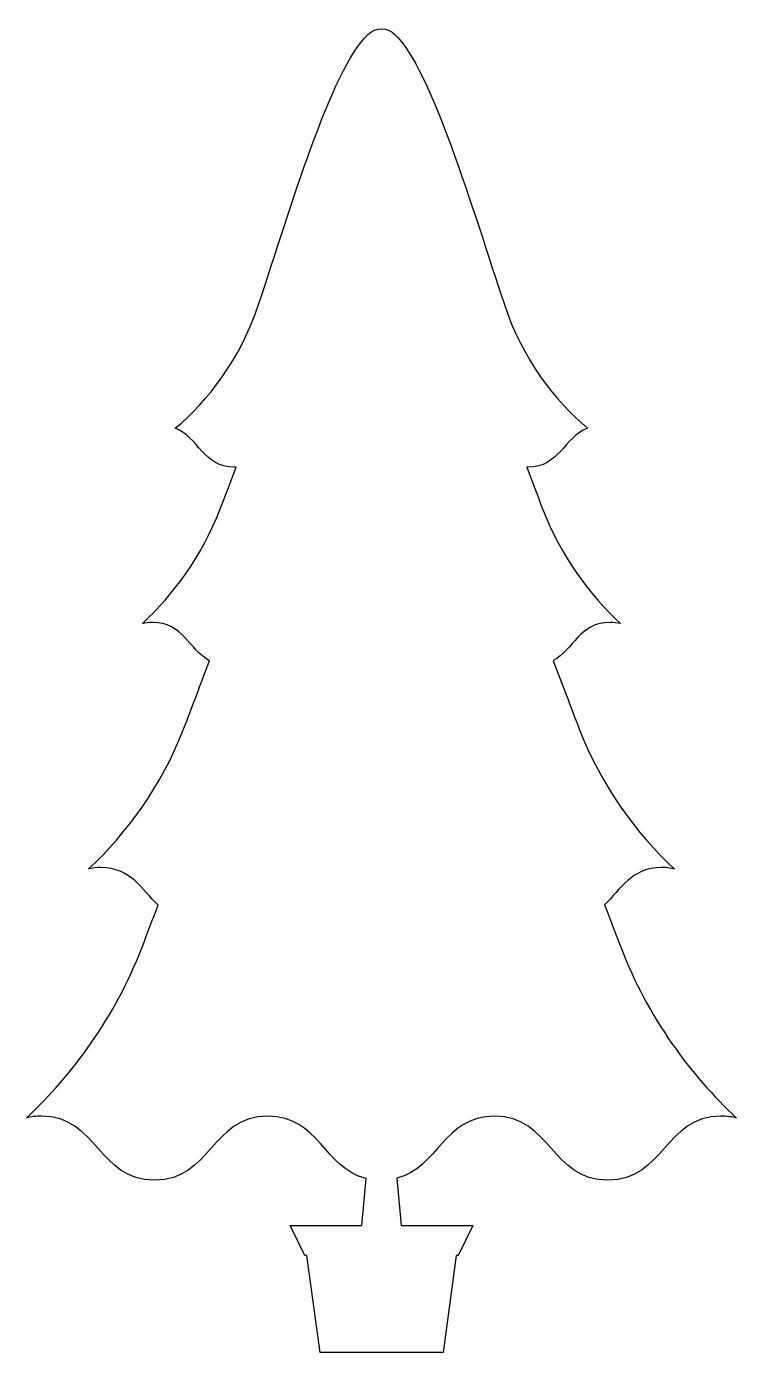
# Model space of a CAD drawing. Header units: centimetres. Extents: x -4.9 to 4.9, y -9.1 to 9.1.
import ezdxf

# ---------------------------------------------------------------- set-up
doc = ezdxf.new("R2010")
doc.units = ezdxf.units.CM
doc.header["$MEASUREMENT"] = 0
doc.layers.add('Camada 1', color=7, linetype='Continuous')

msp = doc.modelspace()

# ---------------------------------------------------------------- linework, layer by layer
at = {"layer": 'Camada 1'}
msp.add_open_spline([(-0.18609, 8.98599), (-0.18609, 8.98599), (-0.18609, 8.98599), (-0.18609, 8.98599), (-0.18609, 8.98599), (-0.68337, 8.52905), (-1.25884, 6.56635), (-1.68059, 5.30106), (-1.68059, 5.30106), (-1.93769, 4.52969), (-2.38184, 3.96658), (-2.82534, 3.59389), (-2.82534, 3.59389), (-2.50628, 3.47123), (-2.44225, 3.06078), (-2.01452, 3.06078), (-2.01452, 3.06078), (-2.00685, 3.06078), (-1.99962, 3.06134), (-1.99219, 3.06155), (-1.99219, 3.06155), (-2.06699, 2.86287), (-2.13927, 2.67161), (-2.20838, 2.4927), (-2.20838, 2.4927), (-2.46074, 1.83923), (-2.85037, 1.31769), (-3.27423, 0.91933), (-3.27423, 0.91933), (-3.23277, 0.92915), (-3.18753, 0.93468), (-3.13733, 0.93468), (-3.13733, 0.93468), (-2.72204, 0.93468), (-2.63671, 0.56223), (-2.35673, 0.40948), (-2.35673, 0.40948), (-2.47884, 0.08489), (-2.59607, -0.22721), (-2.70669, -0.51362), (-2.70669, -0.51362), (-3.01601, -1.31451), (-3.49353, -1.95377), (-4.01307, -2.44201), (-4.01307, -2.44201), (-3.96224, -2.42997), (-3.90673, -2.4232), (-3.84527, -2.4232), (-3.84527, -2.4232), (-3.43167, -2.4232), (-3.28517, -2.72472), (-3.06073, -2.93819), (-3.06073, -2.93819), (-3.13606, -3.13755), (-3.20948, -3.33067), (-3.28063, -3.51488), (-3.28063, -3.51488), (-3.6556, -4.48556), (-4.23433, -5.26034), (-4.86401, -5.85213), (-4.86401, -5.85213), (-4.80247, -5.83755), (-4.73521, -5.82935), (-4.66068, -5.82935), (-4.66068, -5.82935), (-3.88476, -5.82935), (-3.88476, -6.70512), (-3.10879, -6.70512), (-3.10879, -6.70512), (-2.33285, -6.70512), (-2.33285, -5.82935), (-1.5569, -5.82935), (-1.5569, -5.82935), (-0.85663, -5.82935), (-0.78807, -6.54222), (-0.21112, -6.68149), (-0.21112, -6.68149), (-0.21112, -6.68149), (-0.27139, -7.32451), (-0.27139, -7.32451), (-0.27139, -7.32451), (-0.27139, -7.32451), (-1.2493, -7.32451), (-1.2493, -7.32451), (-1.2493, -7.32451), (-1.2493, -7.32451), (-1.04835, -7.7361), (-1.04835, -7.7361), (-1.04835, -7.7361), (-1.04835, -7.7361), (-1.02374, -7.7361), (-1.02374, -7.7361), (-1.02374, -7.7361), (-1.02374, -7.7361), (-0.84258, -9.0659), (-0.84258, -9.0659), (-0.84258, -9.0659), (-0.84258, -9.0659), (0.84388, -9.0659), (0.84388, -9.0659), (0.84388, -9.0659), (0.84388, -9.0659), (1.0239, -7.7361), (1.0239, -7.7361), (1.0239, -7.7361), (1.0239, -7.7361), (1.04962, -7.7361), (1.04962, -7.7361), (1.04962, -7.7361), (1.04962, -7.7361), (1.24933, -7.32451), (1.24933, -7.32451), (1.24933, -7.32451), (1.24933, -7.32451), (0.26989, -7.32451), (0.26989, -7.32451), (0.26989, -7.32451), (0.26989, -7.32451), (0.20792, -6.67977), (0.20792, -6.67977), (0.20792, -6.67977), (0.77892, -6.53679), (0.84972, -5.82935), (1.5474, -5.82935), (1.5474, -5.82935), (2.3235, -5.82935), (2.3235, -6.70512), (3.09966, -6.70512), (3.09966, -6.70512), (3.87568, -6.70512), (3.87568, -5.82935), (4.65176, -5.82935), (4.65176, -5.82935), (4.72994, -5.82935), (4.79998, -5.83856), (4.86401, -5.85454), (4.86401, -5.85454), (4.23338, -5.26243), (3.65365, -4.4868), (3.27818, -3.51488), (3.27818, -3.51488), (3.20661, -3.32959), (3.13271, -3.13523), (3.05694, -2.93462), (3.05694, -2.93462), (3.27935, -2.72134), (3.42656, -2.42321), (3.83799, -2.42321), (3.83799, -2.42321), (3.9025, -2.42321), (3.96023, -2.4308), (4.01306, -2.44398), (4.01306, -2.44398), (3.49278, -1.95545), (3.01444, -1.31556), (2.7047, -0.51363), (2.7047, -0.51363), (2.59387, -0.22669), (2.47642, 0.08607), (2.35405, 0.41133), (2.35405, 0.41133), (2.63136, 0.56519), (2.71764, 0.93465), (3.13137, 0.93465), (3.13137, 0.93465), (3.184, 0.93465), (3.23114, 0.92843), (3.27425, 0.91766), (3.27425, 0.91766), (2.84973, 1.31623), (2.45949, 1.83838), (2.20676, 2.49265), (2.20676, 2.49265), (2.13768, 2.67151), (2.06539, 2.86272), (1.99062, 3.06137), (1.99062, 3.06137), (1.99657, 3.06118), (2.00224, 3.06073), (2.00835, 3.06073), (2.00835, 3.06073), (2.43735, 3.06073), (2.50061, 3.47351), (2.82208, 3.59487), (2.82208, 3.59487), (2.37904, 3.96759), (1.93543, 4.53038), (1.67855, 5.30104), (1.67855, 5.30104), (1.25612, 6.56837), (0.67951, 8.53531), (0.18164, 8.98811), (0.18164, 8.98811), (0.10021, 9.08674), (-0.08569, 9.09735), (-0.18609, 8.98599)], degree=3, knots=[0, 0, 0, 0, 0.02, 0.02, 0.02, 0.02, 0.04, 0.04, 0.04, 0.04, 0.06, 0.06, 0.06, 0.06, 0.08, 0.08, 0.08, 0.08, 0.1, 0.1, 0.1, 0.1, 0.12, 0.12, 0.12, 0.12, 0.14, 0.14, 0.14, 0.14, 0.16, 0.16, 0.16, 0.16, 0.18, 0.18, 0.18, 0.18, 0.2, 0.2, 0.2, 0.2, 0.22, 0.22, 0.22, 0.22, 0.24, 0.24, 0.24, 0.24, 0.26, 0.26, 0.26, 0.26, 0.28, 0.28, 0.28, 0.28, 0.3, 0.3, 0.3, 0.3, 0.32, 0.32, 0.32, 0.32, 0.34, 0.34, 0.34, 0.34, 0.36, 0.36, 0.36, 0.36, 0.38, 0.38, 0.38, 0.38, 0.4, 0.4, 0.4, 0.4, 0.42, 0.42, 0.42, 0.42, 0.44, 0.44, 0.44, 0.44, 0.46, 0.46, 0.46, 0.46, 0.48, 0.48, 0.48, 0.48, 0.5, 0.5, 0.5, 0.5, 0.52, 0.52, 0.52, 0.52, 0.54, 0.54, 0.54, 0.54, 0.56, 0.56, 0.56, 0.56, 0.58, 0.58, 0.58, 0.58, 0.6, 0.6, 0.6, 0.6, 0.62, 0.62, 0.62, 0.62, 0.64, 0.64, 0.64, 0.64, 0.66, 0.66, 0.66, 0.66, 0.68, 0.68, 0.68, 0.68, 0.7, 0.7, 0.7, 0.7, 0.72, 0.72, 0.72, 0.72, 0.74, 0.74, 0.74, 0.74, 0.76, 0.76, 0.76, 0.76, 0.78, 0.78, 0.78, 0.78, 0.8, 0.8, 0.8, 0.8, 0.82, 0.82, 0.82, 0.82, 0.84, 0.84, 0.84, 0.84, 0.86, 0.86, 0.86, 0.86, 0.88, 0.88, 0.88, 0.88, 0.9, 0.9, 0.9, 0.9, 0.92, 0.92, 0.92, 0.92, 0.94, 0.94, 0.94, 0.94, 0.96, 0.96, 0.96, 0.96, 1, 1, 1, 1], dxfattribs=at)

doc.saveas('drawing.dxf')
